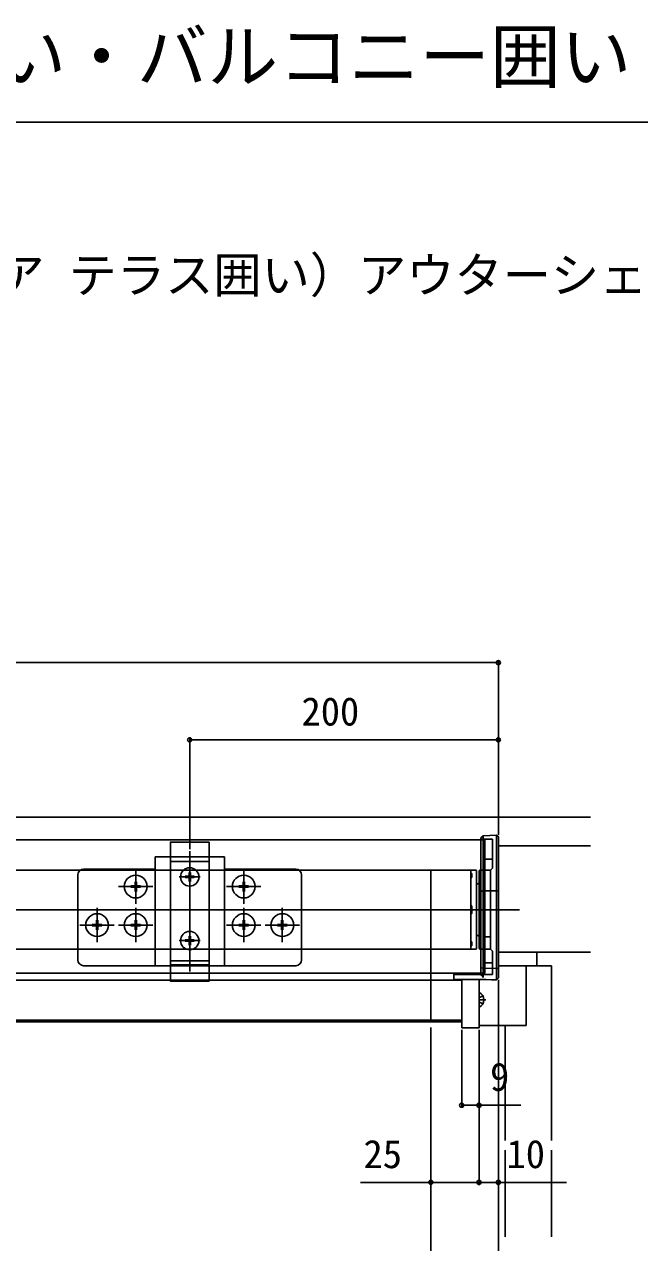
# Model space of a CAD drawing. Units: millimetres, scale not verified. Extents: x -875 to 875, y -1304 to 1296.
# Drawn here: x -546 to -227, y 665 to 1296 of the extents above; entities that cross this region are included whole.
import ezdxf
from ezdxf.enums import TextEntityAlignment as Align

# ---------------------------------------------------------------- set-up
doc = ezdxf.new("R2010")
doc.units = ezdxf.units.MM
doc.header["$LTSCALE"] = 8
for name, color, linetype in [('0-1_USER1', 3, 'Continuous'), ('0-4_YKK_12', 2, 'Continuous'), ('0-5_YKK_13', 4, 'Continuous'), ('0-6_YKK_D', 6, 'Continuous'), ('0-7_YKK_ZWAK', 7, 'Continuous')]:
    doc.layers.add(name, color=color, linetype=linetype)
doc.styles.add('ＭＳ ゴシック', font='')
doc.styles.get('ＭＳ ゴシック').set_extended_font_data('MS Gothic')

msp = doc.modelspace()

# ---------------------------------------------------------------- linework, layer by layer
at = {"layer": '0-4_YKK_12'}
for p, q in [((-252.289, 885.8), (-867.711, 885.8)), ((-309, 874), (-811, 874)), ((-307, 874), (-309, 874)), ((-307, 874), (-307, 805)), ((-460, 805.8), (-460, 868.2)), ((-252.289, 870.8), (-300, 870.8)), ((-314.25, 858.3), (-805.75, 858.3)), ((-488, 858.7), (-488, 840.9)), ((-432, 858.7), (-432, 840.9)), ((-314.25, 858.3), (-314.25, 817.3)), ((-454.5, 854.8), (-465.5, 854.8)), ((-465.15, 854.8), (-454.85, 854.8)), ((-479.1, 849.8), (-496.9, 849.8)), ((-423.1, 849.8), (-440.9, 849.8)), ((-831, 837.8), (-289, 837.8)), ((-508, 838.7), (-508, 820.9)), ((-488, 838.7), (-488, 820.9)), ((-432, 838.7), (-432, 820.9)), ((-412, 838.7), (-412, 820.9)), ((-499.1, 829.8), (-516.9, 829.8)), ((-479.1, 829.8), (-496.9, 829.8)), ((-423.1, 829.8), (-440.9, 829.8)), ((-403.1, 829.8), (-420.9, 829.8)), ((-454.5, 821.8), (-465.5, 821.8)), ((-465.15, 821.8), (-454.85, 821.8)), ((-314.25, 817.3), (-805.75, 817.3)), ((-252.289, 815.8), (-300, 815.8)), ((-280, 815.8), (-280, 808.8)), ((-280, 808.8), (-300, 808.8)), ((-272.5, 808.8), (-272.5, 718.3)), ((-309, 805), (-811, 805)), ((-307, 805), (-309, 805)), ((-319, 801.294), (-801, 801.294)), ((-319, 780.555), (-801, 780.555)), ((-319, 779.733), (-801, 779.733)), ((-285.5, 777.8), (-310, 777.8)), ((-296.5, 777.8), (-296.5, 718.3)), ((-296.5, 713.3), (-296.5, 668.3)), ((-272.5, 713.3), (-272.5, 668.3))]:
    msp.add_line(p, q, dxfattribs=at)
msp.add_lwpolyline([(-272.5, 808.8), (-285.5, 808.8), (-285.5, 777.8)], dxfattribs=at)
at = {"layer": '0-5_YKK_13'}
for p, q in [((-307.935, 876.015), (-309, 874.95)), ((-309, 874.329), (-303, 874.329)), ((-300.998, 876.439), (-307.935, 876.015)), ((-307.935, 876.015), (-307.935, 802.65)), ((-307, 864.05), (-307, 874.329)), ((-303, 859.3), (-303, 874.329)), ((-300.998, 801.551), (-300.998, 876.439)), ((-478, 865.2), (-442, 865.2)), ((-478, 808.8), (-478, 865.2)), ((-442, 808.8), (-442, 865.2)), ((-515, 858.8), (-478, 858.8)), ((-470, 862.8), (-450, 862.8)), ((-442, 858.8), (-405, 858.8)), ((-335, 858.3), (-335, 779.733)), ((-304, 858.3), (-309.5, 858.3)), ((-303, 864.05), (-307, 864.05)), ((-304, 858.3), (-303, 859.3)), ((-304, 817.3), (-304, 858.3)), ((-304, 817.3), (-304, 858.3)), ((-518, 855.8), (-518, 811.8)), ((-488.35, 852.3), (-487.65, 852.3)), ((-488.35, 852.3), (-488.35, 850.65)), ((-487.65, 852.3), (-487.65, 850.65)), ((-462.35, 855.15), (-462.35, 854.45)), ((-462.35, 855.15), (-460.85, 855.15)), ((-462.35, 854.45), (-460.85, 854.45)), ((-460.35, 857.15), (-459.65, 857.15)), ((-460.35, 857.15), (-460.35, 855.65)), ((-460.35, 853.95), (-460.35, 852.45)), ((-460.35, 852.45), (-459.65, 852.45)), ((-459.65, 857.15), (-459.65, 855.65)), ((-459.65, 853.95), (-459.65, 852.45)), ((-459.15, 855.15), (-457.65, 855.15)), ((-459.15, 854.45), (-457.65, 854.45)), ((-457.65, 855.15), (-457.65, 854.45)), ((-432.35, 852.3), (-431.65, 852.3)), ((-432.35, 852.3), (-432.35, 850.65)), ((-431.65, 852.3), (-431.65, 850.65)), ((-402, 855.8), (-402, 811.8)), ((-313.75, 854.469), (-314.25, 854.469)), ((-311.25, 817.8), (-311.25, 857.8)), ((-310, 857.8), (-310, 817.8)), ((-490.5, 850.15), (-490.5, 849.45)), ((-490.5, 850.15), (-488.85, 850.15)), ((-490.5, 849.45), (-488.85, 849.45)), ((-488.35, 848.95), (-488.35, 847.3)), ((-488.35, 847.3), (-487.65, 847.3)), ((-487.65, 848.95), (-487.65, 847.3)), ((-487.15, 850.15), (-485.5, 850.15)), ((-487.15, 849.45), (-485.5, 849.45)), ((-485.5, 850.15), (-485.5, 849.45)), ((-434.5, 850.15), (-434.5, 849.45)), ((-434.5, 850.15), (-432.85, 850.15)), ((-434.5, 849.45), (-432.85, 849.45)), ((-432.35, 848.95), (-432.35, 847.3)), ((-432.35, 847.3), (-431.65, 847.3)), ((-431.65, 848.95), (-431.65, 847.3)), ((-431.15, 850.15), (-429.5, 850.15)), ((-431.15, 849.45), (-429.5, 849.45)), ((-429.5, 850.15), (-429.5, 849.45)), ((-310.7, 851.2), (-310.8, 851.2)), ((-307.935, 847.521), (-309, 847.213)), ((-300.998, 847.643), (-307.935, 847.521)), ((-300, 847.389), (-300.998, 847.643)), ((-510.5, 830.15), (-510.5, 829.45)), ((-510.5, 830.15), (-508.85, 830.15)), ((-510.5, 829.45), (-508.85, 829.45)), ((-508.35, 832.3), (-507.65, 832.3)), ((-508.35, 832.3), (-508.35, 830.65)), ((-508.35, 828.95), (-508.35, 827.3)), ((-508.35, 827.3), (-507.65, 827.3)), ((-507.65, 832.3), (-507.65, 830.65)), ((-507.65, 828.95), (-507.65, 827.3)), ((-507.15, 830.15), (-505.5, 830.15)), ((-507.15, 829.45), (-505.5, 829.45)), ((-505.5, 830.15), (-505.5, 829.45)), ((-490.5, 830.15), (-490.5, 829.45)), ((-490.5, 830.15), (-488.85, 830.15)), ((-490.5, 829.45), (-488.85, 829.45)), ((-488.35, 832.3), (-487.65, 832.3)), ((-488.35, 832.3), (-488.35, 830.65)), ((-488.35, 828.95), (-488.35, 827.3)), ((-488.35, 827.3), (-487.65, 827.3)), ((-487.65, 832.3), (-487.65, 830.65)), ((-487.65, 828.95), (-487.65, 827.3)), ((-487.15, 830.15), (-485.5, 830.15)), ((-487.15, 829.45), (-485.5, 829.45)), ((-485.5, 830.15), (-485.5, 829.45)), ((-434.5, 830.15), (-434.5, 829.45)), ((-434.5, 830.15), (-432.85, 830.15)), ((-434.5, 829.45), (-432.85, 829.45)), ((-432.35, 832.3), (-431.65, 832.3)), ((-432.35, 832.3), (-432.35, 830.65)), ((-432.35, 828.95), (-432.35, 827.3)), ((-432.35, 827.3), (-431.65, 827.3)), ((-431.65, 832.3), (-431.65, 830.65)), ((-431.65, 828.95), (-431.65, 827.3)), ((-431.15, 830.15), (-429.5, 830.15)), ((-431.15, 829.45), (-429.5, 829.45)), ((-429.5, 830.15), (-429.5, 829.45)), ((-414.5, 830.15), (-414.5, 829.45)), ((-414.5, 830.15), (-412.85, 830.15)), ((-414.5, 829.45), (-412.85, 829.45)), ((-412.35, 832.3), (-411.65, 832.3)), ((-412.35, 832.3), (-412.35, 830.65)), ((-412.35, 828.95), (-412.35, 827.3)), ((-412.35, 827.3), (-411.65, 827.3)), ((-411.65, 832.3), (-411.65, 830.65)), ((-411.65, 828.95), (-411.65, 827.3)), ((-411.15, 830.15), (-409.5, 830.15)), ((-411.15, 829.45), (-409.5, 829.45)), ((-409.5, 830.15), (-409.5, 829.45)), ((-462.35, 822.15), (-462.35, 821.45)), ((-462.35, 822.15), (-460.85, 822.15)), ((-462.35, 821.45), (-460.85, 821.45)), ((-460.35, 824.15), (-459.65, 824.15)), ((-460.35, 824.15), (-460.35, 822.65)), ((-460.35, 820.95), (-460.35, 819.45)), ((-459.65, 824.15), (-459.65, 822.65)), ((-459.65, 820.95), (-459.65, 819.45)), ((-459.15, 822.15), (-457.65, 822.15)), ((-459.15, 821.45), (-457.65, 821.45)), ((-457.65, 822.15), (-457.65, 821.45)), ((-310.8, 824.4), (-310.7, 824.4)), ((-307, 823.75), (-304, 823.75)), ((-307, 817), (-307, 823.75)), ((-460.35, 819.45), (-459.65, 819.45)), ((-313.75, 819.131), (-314.25, 819.131)), ((-314.25, 817.3), (-311.75, 817.3)), ((-309.5, 817.3), (-304, 817.3)), ((-307, 810.25), (-307, 817)), ((-303, 816.3), (-304, 817.3)), ((-303, 804.2), (-303, 816.3)), ((-515, 808.8), (-478, 808.8)), ((-442, 808.8), (-478, 808.8)), ((-470, 811.322), (-450, 811.322)), ((-470, 809.157), (-450, 809.157)), ((-442, 808.8), (-405, 808.8)), ((-303, 810.25), (-307, 810.25)), ((-323, 801.728), (-323, 805)), ((-303, 804.2), (-323, 804.2)), ((-319, 801.7), (-319, 776.521)), ((-312.743, 801.61), (-301, 801.508)), ((-310.688, 804.2), (-309, 804.2)), ((-310, 776.521), (-310, 801.7)), ((-309, 804.034), (-309, 807.766)), ((-300.998, 807.318), (-307.935, 807.446)), ((-301, 801.508), (-300, 802.491)), ((-301, 801.549), (-300.998, 801.551)), ((-301, 801.508), (-301, 801.549)), ((-300.998, 807.318), (-300, 807.584)), ((-300.998, 801.551), (-300, 802.501)), ((-300, 807.584), (-300, 802.501)), ((-310, 794.721), (-310, 787.53)), ((-310, 791.987), (-309.849, 792.27)), ((-306.488, 791.125), (-310, 791.125)), ((-310, 790.264), (-309.849, 789.98)), ((-308.034, 793.175), (-309.849, 792.27)), ((-308.034, 789.075), (-309.849, 789.98)), ((-335, 776.733), (-335, 718.3)), ((-310, 776.521), (-319, 776.521)), ((-319, 776.521), (-310, 776.521)), ((-335, 713.3), (-335, 668.3))]:
    msp.add_line(p, q, dxfattribs=at)
msp.add_lwpolyline([(-450, 872.8), (-470, 872.8), (-470, 800.833), (-450, 800.833)], close=True, dxfattribs=at)
for points in [[(-307.935, 807.446), (-309, 807.766), (-309, 847.213), (-309, 874.95)], [(-300.998, 876.439), (-300, 875.556), (-300, 847.389), (-300, 807.584)], [(-311.75, 858.3), (-314.25, 858.3), (-314.25, 817.3)], [(-314.25, 856.469), (-313.75, 856.469), (-313.75, 856.034)], [(-314.25, 856.034), (-313.75, 856.034), (-313.75, 854.469)], [(-314.25, 839.8), (-313.75, 839.8), (-313.75, 835.8), (-314.25, 835.8)], [(-314.25, 821.131), (-313.75, 821.131), (-313.75, 819.566)], [(-314.25, 819.566), (-313.75, 819.566), (-313.75, 819.131)], [(-300, 802.501), (-300, 802.491), (-301, 801.508), (-323, 801.7), (-323, 801.728)]]:
    msp.add_lwpolyline(points, dxfattribs=at)
for centre, radius in [((-460, 854.8), 4.75), ((-488, 849.8), 5.9), ((-432, 849.8), 5.9), ((-508, 829.8), 5.9), ((-488, 829.8), 5.9), ((-432, 829.8), 5.9), ((-412, 829.8), 5.9), ((-460, 821.8), 4.75)]:
    msp.add_circle(centre, radius, dxfattribs=at)
for centre, radius, start, end in [((-515, 855.8), 3, 90, 180), ((-405, 855.8), 3, 0, 90), ((-311.75, 857.8), 0.5, 0, 90), ((-309.5, 857.8), 0.5, 90, 180), ((-460.85, 855.65), 0.5, 270, 0), ((-460.85, 853.95), 0.5, 0, 90), ((-459.15, 855.65), 0.5, 180, 270), ((-459.15, 853.95), 0.5, 90, 180), ((-488.85, 850.65), 0.5, 270, 0), ((-488.85, 848.95), 0.5, 0, 90), ((-487.15, 850.65), 0.5, 180, 270), ((-487.15, 848.95), 0.5, 90, 180), ((-432.85, 850.65), 0.5, 270, 0), ((-432.85, 848.95), 0.5, 0, 90), ((-431.15, 850.65), 0.5, 180, 270), ((-431.15, 848.95), 0.5, 90, 180), ((-310.8, 850.2), 1, 90, 116.74619), ((-310.7, 851.9), 0.7, 270, 0), ((-508.85, 830.65), 0.5, 270, 0), ((-508.85, 828.95), 0.5, 0, 90), ((-507.15, 830.65), 0.5, 180, 270), ((-507.15, 828.95), 0.5, 90, 180), ((-488.85, 830.65), 0.5, 270, 0), ((-488.85, 828.95), 0.5, 0, 90), ((-487.15, 830.65), 0.5, 180, 270), ((-487.15, 828.95), 0.5, 90, 180), ((-432.85, 830.65), 0.5, 270, 0), ((-432.85, 828.95), 0.5, 0, 90), ((-431.15, 830.65), 0.5, 180, 270), ((-431.15, 828.95), 0.5, 90, 180), ((-412.85, 830.65), 0.5, 270, 0), ((-412.85, 828.95), 0.5, 0, 90), ((-411.15, 830.65), 0.5, 180, 270), ((-411.15, 828.95), 0.5, 90, 180), ((-460.85, 822.65), 0.5, 270, 0), ((-460.85, 820.95), 0.5, 0, 90), ((-459.15, 822.65), 0.5, 180, 270), ((-459.15, 820.95), 0.5, 90, 180), ((-310.8, 825.4), 1, 243.25381, 270), ((-310.7, 823.7), 0.7, 0, 90), ((-311.75, 817.8), 0.5, 270, 0), ((-309.5, 817.8), 0.5, 180, 270), ((-515, 811.8), 3, 180, 270), ((-405, 811.8), 3, 270, 0), ((-309.846, 794.721), 0.154, 62.71904, 180), ((-311.7, 791.125), 4.2, 297.28096, 62.71904), ((-309.846, 787.53), 0.154, 180, 297.28096)]:
    msp.add_arc(centre, radius, start, end, dxfattribs=at)
for centre, major_axis, ratio, start_param, end_param in [((-369.273, 809.7), (106.274, -3.038), 0.043144, 5.1641159, 5.2974925), ((-367.905, 809.102), (124.392, -4.205), 0.050451, 5.0834275, 5.2819845), ((-309.002, 803.2), (0.963, -0.856), 0.536583, 0.4450004, 2.0139316)]:
    msp.add_ellipse(centre, major_axis=major_axis, ratio=ratio, start_param=start_param, end_param=end_param, dxfattribs=at)
at = {"layer": '0-6_YKK_D'}
for p, q in [((-820, 965.8), (-300, 965.8)), ((-300, 876.556), (-300, 966.8)), ((-460, 869.2), (-460, 926.8)), ((-300, 925.8), (-460, 925.8)), ((-300, 876.556), (-300, 926.8)), ((-300, 801.501), (-300, 695.521)), ((-335, 773.521), (-335, 635.521)), ((-335, 773.521), (-335, 695.521)), ((-335, 773.521), (-335, 635.521)), ((-319, 775.521), (-319, 735.521)), ((-310, 775.521), (-310, 695.521)), ((-310, 775.521), (-310, 695.521)), ((-310, 775.521), (-310, 735.521)), ((-300, 773.521), (-300, 635.521))]:
    msp.add_line(p, q, dxfattribs=at)
for points in [[(-319, 736.521), (-310, 736.521), (-288.336, 736.521)], [(-310, 696.521), (-335, 696.521), (-371.436, 696.521)], [(-310, 696.521), (-300, 696.521), (-264.7, 696.521)]]:
    msp.add_lwpolyline(points, dxfattribs=at)
for centre in [(-300, 965.8), (-460, 925.8), (-300, 925.8), (-319, 736.521), (-310, 736.521), (-335, 696.521), (-310, 696.521), (-310, 696.521), (-300, 696.521)]:
    msp.add_circle(centre, 1.075, dxfattribs=at)
at = {"layer": '0-7_YKK_ZWAK'}
msp.add_line((-875, 1245.8), (875, 1245.8), dxfattribs=at)

# ---------------------------------------------------------------- texts
at = {"layer": '0-1_USER1', "style": 'ＭＳ ゴシック'}
for s, height, p in [('ソラリア テラス囲い・バルコニー囲い', 26.85, (-871.913, 1258.378)), ('■オプション（ソラリア テラス囲い）アウターシェード', 18.33, (-810.256, 1151.925))]:
    msp.add_text(s, height=height, dxfattribs=at).set_placement(p, align=Align.BOTTOM_LEFT)
at = {"layer": '0-6_YKK_D', "style": 'ＭＳ ゴシック'}
for s, p in [('200', (-402.045, 928.8)), ('9', (-304.291, 739.521)), ('25', (-369.914, 699.521)), ('10', (-295.768, 699.521))]:
    msp.add_text(s, height=14.66, dxfattribs=at).set_placement(p, align=Align.BOTTOM_LEFT)

doc.saveas('drawing.dxf')
